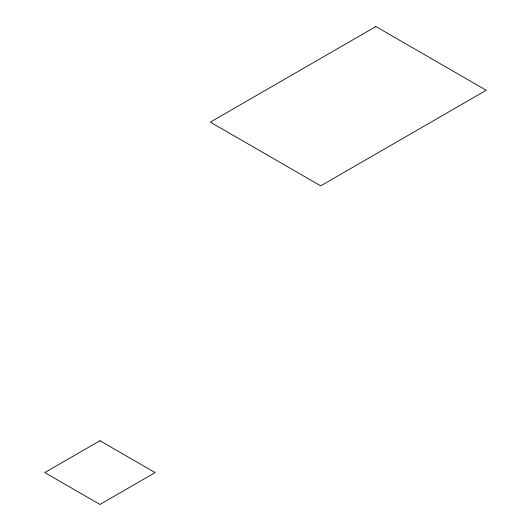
<?xml version="1.0" encoding="UTF-8"?>
<svg xmlns="http://www.w3.org/2000/svg" width="531" height="531" viewBox="0 0 531 531"><rect width="100%" height="100%" fill="white"/><g stroke="black" fill="none" stroke-linecap="round" stroke-linejoin="round"><path stroke-width="0.8" d="M375.868 26.55L210.316 122.13L320.684 185.85L486.23 90.27L375.868 26.55M99.947 440.73L44.77 472.59L99.947 504.45L155.132 472.59L99.947 440.73"/></g></svg>
